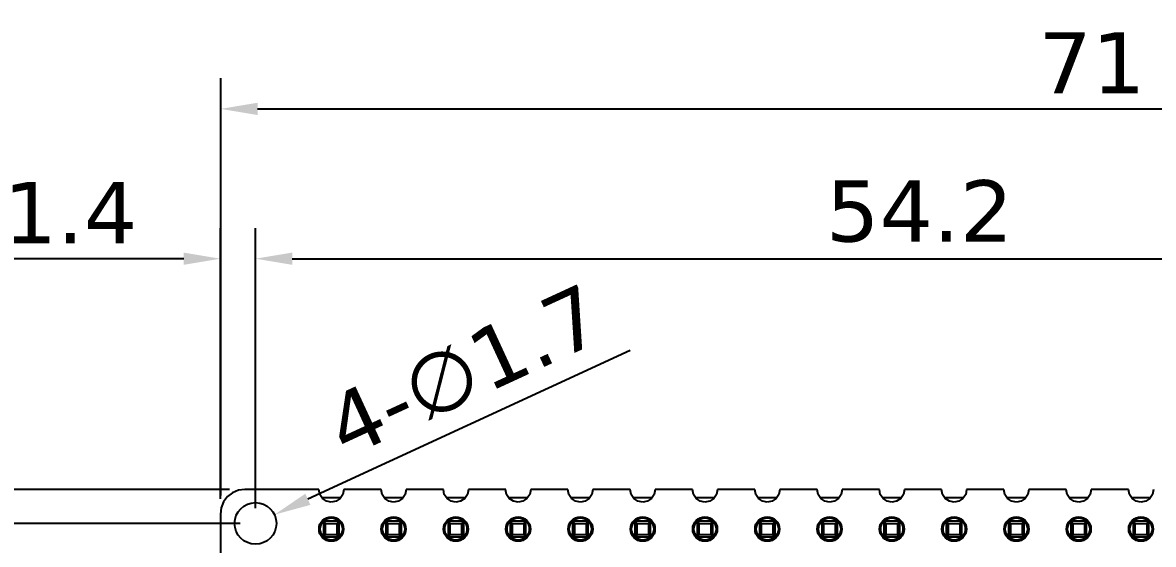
# Model space of a CAD drawing. Header units: millimetres. Extents: x 563 to 681, y 173 to 284.
# Drawn here: x 602.34 to 648.45, y 263.1 to 284.38 of the extents above; entities that cross this region are included whole.
import ezdxf

# ---------------------------------------------------------------- set-up
doc = ezdxf.new("R2010")
doc.units = ezdxf.units.MM
doc.header["$LTSCALE"] = 30.734
doc.header["$PDMODE"] = 3
doc.header["$PDSIZE"] = 0.3125
doc.layers.get('0').update_dxf_attribs({"linetype": 'CONTINUOUS'})
doc.layers.get('Defpoints').update_dxf_attribs({"linetype": 'CONTINUOUS'})
doc.layers.add('dim', color=6, linetype='CONTINUOUS', lineweight=9)
doc.styles.add('Verdana', font='verdana.ttf', dxfattribs={"height": 2.5})
doc.dimstyles.new('aaaaaaaa 3.0', dxfattribs={"dimtxt": 2.5, "dimasz": 1.5, "dimexe": 1.25, "dimexo": 0.625, "dimtad": 1, "dimdec": 1, "dimzin": 9, "dimdsep": 46, "dimtxsty": 'Verdana', "dimcen": 0, "dimazin": 0, "dimtfac": 1, "dimtofl": 0, "dimtmove": 0, "dimatfit": 3, "dimfxl": 1, "dimlwd": 25, "dimlwe": 25, "dimarcsym": 0})

# ---------------------------------------------------------------- blocks, each defined once
blk = doc.blocks.new('*D16')
at = {"layer": 'Defpoints', "color": 0}
for p in [(681.464, 280.862), (610.418, 264.464), (681.464, 264.229)]:
    blk.add_point(p, dxfattribs=at)
at = {"layer": 'dim', "color": 0, "lineweight": 25}
for p, q in [((610.418, 265.089), (610.418, 282.112)), ((681.464, 264.854), (681.464, 282.112)), ((611.918, 280.862), (679.964, 280.862))]:
    blk.add_line(p, q, dxfattribs=at)
at = {"layer": 'dim', "color": 0}
for points in [[(611.918, 281.112), (611.918, 280.612), (610.418, 280.862)], [(679.964, 280.612), (679.964, 281.112), (681.464, 280.862)]]:
    blk.add_solid(points, dxfattribs=at)
at = {"layer": 'dim', "color": 0, "insert": (645.941, 282.741), "char_height": 2.5, "attachment_point": 5, "style": 'Verdana'}
blk.add_mtext('71', dxfattribs=at)
blk = doc.blocks.new('*D17')
at = {"layer": 'Defpoints', "color": 0}
for p in [(611.405, 265.342), (595.015, 244.334), (611.405, 244.334)]:
    blk.add_point(p, dxfattribs=at)
at = {"layer": 'dim', "color": 0, "lineweight": 25}
for p, q in [((610.78, 265.342), (593.765, 265.342)), ((595.015, 263.842), (595.015, 245.834)), ((610.78, 244.334), (593.765, 244.334))]:
    blk.add_line(p, q, dxfattribs=at)
at = {"layer": 'dim', "color": 0}
for points in [[(595.265, 263.842), (594.765, 263.842), (595.015, 265.342)], [(594.765, 245.834), (595.265, 245.834), (595.015, 244.334)]]:
    blk.add_solid(points, dxfattribs=at)
at = {"layer": 'dim', "color": 0, "insert": (593.114, 254.838), "char_height": 2.5, "attachment_point": 5, "rotation": 90, "style": 'Verdana'}
blk.add_mtext('21', dxfattribs=at)
blk = doc.blocks.new('*D18')
at = {"layer": 'Defpoints', "color": 0}
for p in [(612.606, 264.31), (611.062, 263.598)]:
    blk.add_point(p, dxfattribs=at)
at = {"layer": 'dim', "color": 0, "lineweight": 25}
blk.add_line((627.119, 271.001), (613.968, 264.938), dxfattribs=at)
at = {"layer": 'dim', "color": 0}
blk.add_solid([(613.864, 265.165), (614.073, 264.711), (612.606, 264.31)], dxfattribs=at)
at = {"layer": 'dim', "color": 0, "insert": (620.345, 270.191), "char_height": 2.5, "attachment_point": 5, "rotation": 24.753, "style": 'Verdana'}
blk.add_mtext('4-∅1.7', dxfattribs=at)
blk = doc.blocks.new('*D19')
at = {"layer": 'Defpoints', "color": 0}
for p in [(665.999, 274.751), (611.834, 263.954), (665.999, 263.959)]:
    blk.add_point(p, dxfattribs=at)
at = {"layer": 'dim', "color": 0, "lineweight": 25}
for p, q in [((611.834, 264.579), (611.834, 276.001)), ((665.999, 264.584), (665.999, 276.001)), ((613.334, 274.751), (664.499, 274.751))]:
    blk.add_line(p, q, dxfattribs=at)
at = {"layer": 'dim', "color": 0}
for points in [[(613.334, 275.001), (613.334, 274.501), (611.834, 274.751)], [(664.499, 274.501), (664.499, 275.001), (665.999, 274.751)]]:
    blk.add_solid(points, dxfattribs=at)
at = {"layer": 'dim', "color": 0, "insert": (638.917, 276.678), "char_height": 2.5, "attachment_point": 5, "style": 'Verdana'}
blk.add_mtext('54.2', dxfattribs=at)
blk = doc.blocks.new('*D20')
at = {"layer": 'Defpoints', "color": 0}
for p in [(611.834, 263.954), (600.347, 245.715), (611.835, 245.715)]:
    blk.add_point(p, dxfattribs=at)
at = {"layer": 'dim', "color": 0, "lineweight": 25}
for p, q in [((611.209, 263.954), (599.097, 263.954)), ((600.347, 262.454), (600.347, 247.215)), ((611.21, 245.715), (599.097, 245.715))]:
    blk.add_line(p, q, dxfattribs=at)
at = {"layer": 'dim', "color": 0}
for points in [[(600.597, 262.454), (600.097, 262.454), (600.347, 263.954)], [(600.097, 247.215), (600.597, 247.215), (600.347, 245.715)]]:
    blk.add_solid(points, dxfattribs=at)
at = {"layer": 'dim', "color": 0, "insert": (598.415, 254.835), "char_height": 2.5, "attachment_point": 5, "rotation": 90, "style": 'Verdana'}
blk.add_mtext('18.2', dxfattribs=at)
blk = doc.blocks.new('*D22')
at = {"layer": 'Defpoints', "color": 0}
for p in [(610.405, 274.751), (610.405, 264.334), (611.834, 263.954)]:
    blk.add_point(p, dxfattribs=at)
at = {"layer": 'dim', "color": 0, "lineweight": 25}
for p, q in [((610.405, 264.959), (610.405, 276.001)), ((611.834, 264.579), (611.834, 276.001)), ((608.905, 274.751), (601.166, 274.751)), ((613.334, 274.751), (614.834, 274.751))]:
    blk.add_line(p, q, dxfattribs=at)
at = {"layer": 'dim', "color": 0}
for points in [[(608.905, 274.501), (608.905, 275.001), (610.405, 274.751)], [(613.334, 275.001), (613.334, 274.501), (611.834, 274.751)]]:
    blk.add_solid(points, dxfattribs=at)
at = {"layer": 'dim', "color": 0, "insert": (604.286, 276.63), "char_height": 2.5, "attachment_point": 5, "style": 'Verdana'}
blk.add_mtext('1.4', dxfattribs=at)

msp = doc.modelspace()

# ---------------------------------------------------------------- linework, layer by layer
at = {"linetype": 'Continuous'}
for p, q in [((610.901, 265.207), (610.692, 265.047)), ((611.144, 265.308), (610.901, 265.207)), ((611.405, 265.342), (611.144, 265.308)), ((614.417, 265.342), (611.405, 265.342)), ((614.416, 265.334), (614.417, 265.342)), ((614.454, 265.139), (614.416, 265.334)), ((615.435, 265.334), (615.396, 265.139)), ((615.434, 265.342), (615.435, 265.334)), ((616.957, 265.342), (615.434, 265.342)), ((616.956, 265.334), (616.957, 265.342)), ((616.994, 265.139), (616.956, 265.334)), ((617.975, 265.334), (617.936, 265.139)), ((617.974, 265.342), (617.975, 265.334)), ((619.497, 265.341), (617.974, 265.342)), ((619.496, 265.334), (619.497, 265.341)), ((619.534, 265.139), (619.496, 265.334)), ((620.515, 265.334), (620.476, 265.139)), ((620.514, 265.341), (620.515, 265.334)), ((622.037, 265.341), (620.514, 265.341)), ((622.036, 265.334), (622.037, 265.341)), ((622.074, 265.139), (622.036, 265.334)), ((623.057, 265.341), (623.016, 265.139)), ((624.574, 265.341), (623.057, 265.341)), ((624.614, 265.139), (624.574, 265.341)), ((625.597, 265.341), (625.556, 265.139)), ((627.114, 265.341), (625.597, 265.341)), ((627.154, 265.139), (627.114, 265.341)), ((628.137, 265.34), (628.096, 265.139)), ((629.654, 265.34), (628.137, 265.34)), ((629.694, 265.139), (629.654, 265.34)), ((630.677, 265.34), (630.636, 265.139)), ((632.194, 265.34), (630.677, 265.34)), ((632.234, 265.139), (632.194, 265.34)), ((633.216, 265.34), (633.176, 265.139)), ((634.735, 265.34), (633.216, 265.34)), ((634.774, 265.139), (634.735, 265.34)), ((635.756, 265.339), (635.716, 265.139)), ((637.275, 265.339), (635.756, 265.339)), ((637.314, 265.139), (637.275, 265.339)), ((638.296, 265.339), (638.256, 265.139)), ((639.815, 265.339), (638.296, 265.339)), ((639.854, 265.139), (639.815, 265.339)), ((640.836, 265.339), (640.796, 265.139)), ((642.355, 265.339), (640.836, 265.339)), ((642.394, 265.139), (642.355, 265.339)), ((643.376, 265.338), (643.336, 265.139)), ((644.895, 265.338), (643.376, 265.338)), ((644.934, 265.139), (644.895, 265.338)), ((645.916, 265.338), (645.876, 265.139)), ((647.435, 265.338), (645.916, 265.338)), ((647.474, 265.139), (647.435, 265.338)), ((648.456, 265.338), (648.416, 265.139)), ((610.532, 264.838), (610.431, 264.595)), ((610.692, 265.047), (610.532, 264.838)), ((614.565, 264.973), (614.454, 265.139)), ((615.286, 264.994), (614.565, 264.994)), ((614.73, 264.863), (614.565, 264.973)), ((614.925, 264.824), (614.73, 264.863)), ((615.121, 264.863), (614.925, 264.824)), ((615.286, 264.973), (615.121, 264.863)), ((615.396, 265.139), (615.286, 264.973)), ((617.105, 264.973), (616.994, 265.139)), ((617.826, 264.994), (617.105, 264.994)), ((617.27, 264.863), (617.105, 264.973)), ((617.465, 264.824), (617.27, 264.863)), ((617.661, 264.863), (617.465, 264.824)), ((617.826, 264.973), (617.661, 264.863)), ((617.936, 265.139), (617.826, 264.973)), ((619.645, 264.973), (619.534, 265.139)), ((620.366, 264.994), (619.645, 264.994)), ((619.81, 264.863), (619.645, 264.973)), ((620.005, 264.824), (619.81, 264.863)), ((620.201, 264.863), (620.005, 264.824)), ((620.366, 264.973), (620.201, 264.863)), ((620.476, 265.139), (620.366, 264.973)), ((622.185, 264.973), (622.074, 265.139)), ((622.906, 264.994), (622.185, 264.994)), ((622.35, 264.863), (622.185, 264.973)), ((622.545, 264.824), (622.35, 264.863)), ((622.741, 264.863), (622.545, 264.824)), ((622.906, 264.973), (622.741, 264.863)), ((623.016, 265.139), (622.906, 264.973)), ((624.725, 264.973), (624.614, 265.139)), ((625.446, 264.994), (624.725, 264.994)), ((624.89, 264.863), (624.725, 264.973)), ((625.085, 264.824), (624.89, 264.863)), ((625.281, 264.863), (625.085, 264.824)), ((625.446, 264.973), (625.281, 264.863)), ((625.556, 265.139), (625.446, 264.973)), ((627.265, 264.973), (627.154, 265.139)), ((627.986, 264.994), (627.265, 264.994)), ((627.43, 264.863), (627.265, 264.973)), ((627.625, 264.824), (627.43, 264.863)), ((627.821, 264.863), (627.625, 264.824)), ((627.986, 264.973), (627.821, 264.863)), ((628.096, 265.139), (627.986, 264.973)), ((629.805, 264.973), (629.694, 265.139)), ((630.526, 264.994), (629.805, 264.994)), ((629.97, 264.863), (629.805, 264.973)), ((630.165, 264.824), (629.97, 264.863)), ((630.361, 264.863), (630.165, 264.824)), ((630.526, 264.973), (630.361, 264.863)), ((630.636, 265.139), (630.526, 264.973)), ((632.345, 264.973), (632.234, 265.139)), ((633.066, 264.994), (632.345, 264.994)), ((632.51, 264.863), (632.345, 264.973)), ((632.705, 264.824), (632.51, 264.863)), ((632.901, 264.863), (632.705, 264.824)), ((633.066, 264.973), (632.901, 264.863)), ((633.176, 265.139), (633.066, 264.973)), ((634.885, 264.973), (634.774, 265.139)), ((635.606, 264.994), (634.885, 264.994)), ((635.05, 264.863), (634.885, 264.973)), ((635.245, 264.824), (635.05, 264.863)), ((635.441, 264.863), (635.245, 264.824)), ((635.606, 264.973), (635.441, 264.863)), ((635.716, 265.139), (635.606, 264.973)), ((637.425, 264.973), (637.314, 265.139)), ((638.146, 264.994), (637.425, 264.994)), ((637.59, 264.863), (637.425, 264.973)), ((637.785, 264.824), (637.59, 264.863)), ((637.981, 264.863), (637.785, 264.824)), ((638.146, 264.973), (637.981, 264.863)), ((638.256, 265.139), (638.146, 264.973)), ((639.965, 264.973), (639.854, 265.139)), ((640.686, 264.994), (639.965, 264.994)), ((640.13, 264.863), (639.965, 264.973)), ((640.325, 264.824), (640.13, 264.863)), ((640.521, 264.863), (640.325, 264.824)), ((640.686, 264.973), (640.521, 264.863)), ((640.796, 265.139), (640.686, 264.973)), ((642.505, 264.973), (642.394, 265.139)), ((643.226, 264.994), (642.505, 264.994)), ((642.67, 264.863), (642.505, 264.973)), ((642.865, 264.824), (642.67, 264.863)), ((643.061, 264.863), (642.865, 264.824)), ((643.226, 264.973), (643.061, 264.863)), ((643.336, 265.139), (643.226, 264.973)), ((645.045, 264.973), (644.934, 265.139)), ((645.766, 264.994), (645.045, 264.994)), ((645.21, 264.863), (645.045, 264.973)), ((645.405, 264.824), (645.21, 264.863)), ((645.601, 264.863), (645.405, 264.824)), ((645.766, 264.973), (645.601, 264.863)), ((645.876, 265.139), (645.766, 264.973)), ((647.585, 264.973), (647.474, 265.139)), ((648.306, 264.994), (647.585, 264.994)), ((647.75, 264.863), (647.585, 264.973)), ((647.945, 264.824), (647.75, 264.863)), ((648.141, 264.863), (647.945, 264.824)), ((648.306, 264.973), (648.141, 264.863)), ((648.416, 265.139), (648.306, 264.973)), ((610.405, 264.334), (610.403, 259.294)), ((610.431, 264.595), (610.405, 264.334)), ((614.605, 264.044), (614.605, 263.404)), ((614.694, 263.956), (614.605, 264.044)), ((615.245, 264.044), (614.605, 264.044)), ((614.694, 263.492), (614.694, 263.956)), ((614.694, 263.956), (615.157, 263.956)), ((615.245, 264.044), (615.157, 263.956)), ((615.157, 263.956), (615.157, 263.492)), ((615.245, 263.404), (615.245, 264.044)), ((617.145, 264.044), (617.145, 263.404)), ((617.234, 263.956), (617.145, 264.044)), ((617.785, 264.044), (617.145, 264.044)), ((617.234, 263.492), (617.234, 263.956)), ((617.234, 263.956), (617.697, 263.956)), ((617.785, 264.044), (617.697, 263.956)), ((617.697, 263.956), (617.697, 263.492)), ((617.785, 263.404), (617.785, 264.044)), ((619.685, 264.044), (619.685, 263.404)), ((619.774, 263.956), (619.685, 264.044)), ((620.325, 264.044), (619.685, 264.044)), ((619.774, 263.492), (619.774, 263.956)), ((619.774, 263.956), (620.237, 263.956)), ((620.325, 264.044), (620.237, 263.956)), ((620.237, 263.956), (620.237, 263.492)), ((620.325, 263.404), (620.325, 264.044)), ((622.225, 264.044), (622.225, 263.404)), ((622.314, 263.956), (622.225, 264.044)), ((622.865, 264.044), (622.225, 264.044)), ((622.314, 263.492), (622.314, 263.956)), ((622.314, 263.956), (622.777, 263.956)), ((622.865, 264.044), (622.777, 263.956)), ((622.777, 263.956), (622.777, 263.492)), ((622.865, 263.404), (622.865, 264.044)), ((624.765, 264.044), (624.765, 263.404)), ((624.854, 263.956), (624.765, 264.044)), ((625.405, 264.044), (624.765, 264.044)), ((624.854, 263.492), (624.854, 263.956)), ((624.854, 263.956), (625.317, 263.956)), ((625.405, 264.044), (625.317, 263.956)), ((625.317, 263.956), (625.317, 263.492)), ((625.405, 263.404), (625.405, 264.044)), ((627.305, 264.044), (627.305, 263.404)), ((627.394, 263.956), (627.305, 264.044)), ((627.945, 264.044), (627.305, 264.044)), ((627.394, 263.492), (627.394, 263.956)), ((627.394, 263.956), (627.857, 263.956)), ((627.945, 264.044), (627.857, 263.956)), ((627.857, 263.956), (627.857, 263.492)), ((627.945, 263.404), (627.945, 264.044)), ((629.845, 264.044), (629.845, 263.404)), ((629.934, 263.956), (629.845, 264.044)), ((630.485, 264.044), (629.845, 264.044)), ((629.934, 263.492), (629.934, 263.956)), ((629.934, 263.956), (630.397, 263.956)), ((630.485, 264.044), (630.397, 263.956)), ((630.397, 263.956), (630.397, 263.492)), ((630.485, 263.404), (630.485, 264.044)), ((632.385, 264.044), (632.385, 263.404)), ((632.474, 263.956), (632.385, 264.044)), ((633.025, 264.044), (632.385, 264.044)), ((632.474, 263.492), (632.474, 263.956)), ((632.474, 263.956), (632.937, 263.956)), ((633.025, 264.044), (632.937, 263.956)), ((632.937, 263.956), (632.937, 263.492)), ((633.025, 263.404), (633.025, 264.044)), ((634.925, 264.044), (634.925, 263.404)), ((635.014, 263.956), (634.925, 264.044)), ((635.565, 264.044), (634.925, 264.044)), ((635.014, 263.492), (635.014, 263.956)), ((635.014, 263.956), (635.477, 263.956)), ((635.565, 264.044), (635.477, 263.956)), ((635.477, 263.956), (635.477, 263.492)), ((635.565, 263.404), (635.565, 264.044)), ((637.465, 264.044), (637.465, 263.404)), ((637.554, 263.956), (637.465, 264.044)), ((638.105, 264.044), (637.465, 264.044)), ((637.554, 263.492), (637.554, 263.956)), ((637.554, 263.956), (638.017, 263.956)), ((638.105, 264.044), (638.017, 263.956)), ((638.017, 263.956), (638.017, 263.492)), ((638.105, 263.404), (638.105, 264.044)), ((640.005, 264.044), (640.005, 263.404)), ((640.094, 263.956), (640.005, 264.044)), ((640.645, 264.044), (640.005, 264.044)), ((640.094, 263.492), (640.094, 263.956)), ((640.094, 263.956), (640.557, 263.956)), ((640.645, 264.044), (640.557, 263.956)), ((640.557, 263.956), (640.557, 263.492)), ((640.645, 263.404), (640.645, 264.044)), ((642.545, 264.044), (642.545, 263.404)), ((642.634, 263.956), (642.545, 264.044)), ((643.185, 264.044), (642.545, 264.044)), ((642.634, 263.492), (642.634, 263.956)), ((642.634, 263.956), (643.097, 263.956)), ((643.185, 264.044), (643.097, 263.956)), ((643.097, 263.956), (643.097, 263.492)), ((643.185, 263.404), (643.185, 264.044)), ((645.085, 264.044), (645.085, 263.404)), ((645.174, 263.956), (645.085, 264.044)), ((645.725, 264.044), (645.085, 264.044)), ((645.174, 263.492), (645.174, 263.956)), ((645.174, 263.956), (645.637, 263.956)), ((645.725, 264.044), (645.637, 263.956)), ((645.637, 263.956), (645.637, 263.492)), ((645.725, 263.404), (645.725, 264.044)), ((647.625, 264.044), (647.625, 263.404)), ((648.265, 264.044), (647.625, 264.044)), ((647.714, 263.956), (647.625, 264.044)), ((647.714, 263.492), (647.714, 263.956)), ((647.714, 263.956), (648.177, 263.956)), ((648.265, 264.044), (648.177, 263.956)), ((648.177, 263.956), (648.177, 263.492)), ((648.265, 263.404), (648.265, 264.044)), ((614.694, 263.492), (614.605, 263.404)), ((614.605, 263.404), (615.245, 263.404)), ((615.157, 263.492), (614.694, 263.492)), ((615.245, 263.404), (615.157, 263.492)), ((617.234, 263.492), (617.145, 263.404)), ((617.145, 263.404), (617.785, 263.404)), ((617.697, 263.492), (617.234, 263.492)), ((617.785, 263.404), (617.697, 263.492)), ((619.774, 263.492), (619.685, 263.404)), ((619.685, 263.404), (620.325, 263.404)), ((620.237, 263.492), (619.774, 263.492)), ((620.325, 263.404), (620.237, 263.492)), ((622.314, 263.492), (622.225, 263.404)), ((622.225, 263.404), (622.865, 263.404)), ((622.777, 263.492), (622.314, 263.492)), ((622.865, 263.404), (622.777, 263.492)), ((624.854, 263.492), (624.765, 263.404)), ((624.765, 263.404), (625.405, 263.404)), ((625.317, 263.492), (624.854, 263.492)), ((625.405, 263.404), (625.317, 263.492)), ((627.394, 263.492), (627.305, 263.404)), ((627.305, 263.404), (627.945, 263.404)), ((627.857, 263.492), (627.394, 263.492)), ((627.945, 263.404), (627.857, 263.492)), ((629.934, 263.492), (629.845, 263.404)), ((629.845, 263.404), (630.485, 263.404)), ((630.397, 263.492), (629.934, 263.492)), ((630.485, 263.404), (630.397, 263.492)), ((632.474, 263.492), (632.385, 263.404)), ((632.385, 263.404), (633.025, 263.404)), ((632.937, 263.492), (632.474, 263.492)), ((633.025, 263.404), (632.937, 263.492)), ((635.014, 263.492), (634.925, 263.404)), ((634.925, 263.404), (635.565, 263.404)), ((635.477, 263.492), (635.014, 263.492)), ((635.565, 263.404), (635.477, 263.492)), ((637.554, 263.492), (637.465, 263.404)), ((637.465, 263.404), (638.105, 263.404)), ((638.017, 263.492), (637.554, 263.492)), ((638.105, 263.404), (638.017, 263.492)), ((640.094, 263.492), (640.005, 263.404)), ((640.005, 263.404), (640.645, 263.404)), ((640.557, 263.492), (640.094, 263.492)), ((640.645, 263.404), (640.557, 263.492)), ((642.634, 263.492), (642.545, 263.404)), ((642.545, 263.404), (643.185, 263.404)), ((643.097, 263.492), (642.634, 263.492)), ((643.185, 263.404), (643.097, 263.492)), ((645.174, 263.492), (645.085, 263.404)), ((645.085, 263.404), (645.725, 263.404)), ((645.637, 263.492), (645.174, 263.492)), ((645.725, 263.404), (645.637, 263.492)), ((647.714, 263.492), (647.625, 263.404)), ((647.625, 263.404), (648.265, 263.404)), ((648.177, 263.492), (647.714, 263.492)), ((648.265, 263.404), (648.177, 263.492))]:
    msp.add_line(p, q, dxfattribs=at)
msp.add_circle((611.834, 263.954), 0.85)
for centre, radius in [((614.925, 263.724), 0.5), ((614.925, 263.724), 0.453), ((617.465, 263.724), 0.5), ((617.465, 263.724), 0.453), ((620.005, 263.724), 0.5), ((620.005, 263.724), 0.453), ((622.545, 263.724), 0.5), ((622.545, 263.724), 0.453), ((625.085, 263.724), 0.5), ((625.085, 263.724), 0.453), ((627.625, 263.724), 0.5), ((627.625, 263.724), 0.453), ((630.165, 263.724), 0.5), ((630.165, 263.724), 0.453), ((632.705, 263.724), 0.5), ((632.705, 263.724), 0.453), ((635.245, 263.724), 0.5), ((635.245, 263.724), 0.453), ((637.785, 263.724), 0.5), ((637.785, 263.724), 0.453), ((640.325, 263.724), 0.5), ((640.325, 263.724), 0.453), ((642.865, 263.724), 0.5), ((642.865, 263.724), 0.453), ((645.405, 263.724), 0.5), ((645.405, 263.724), 0.453), ((647.945, 263.724), 0.5), ((647.945, 263.724), 0.453)]:
    msp.add_circle(centre, radius, dxfattribs=at)

# ---------------------------------------------------------------- dimensions: what is measured, and where the dimension line sits
at = {"layer": 'dim'}
dim = msp.add_linear_dim(base=(681.464, 280.862), p1=(610.418, 264.464), p2=(681.464, 264.229), dimstyle='aaaaaaaa 3.0', dxfattribs=at)
dim.commit()
dim.dimension.update_dxf_attribs({"geometry": '*D16', "text_midpoint": (645.941, 280.862), "dimtype": 160})
for base, p2, picture, middle in [((610.405, 274.751), (610.405, 264.334), '*D22', (604.286, 276.63)), ((665.999, 274.751), (665.999, 263.959), '*D19', (638.917, 276.678))]:
    dim = msp.add_linear_dim(base=base, p1=(611.834, 263.954), p2=p2, dimstyle='aaaaaaaa 3.0', dxfattribs=at)
    dim.commit()
    dim.dimension.update_dxf_attribs({"geometry": picture, "text_midpoint": middle})
dim = msp.add_diameter_dim_2p(p1=(611.062, 263.598), p2=(612.606, 264.31), text='4-<>', dimstyle='aaaaaaaa 3.0', override={"dimtxsty": 'Verdana'}, dxfattribs=at)
dim.commit()
dim.dimension.update_dxf_attribs({"geometry": '*D18', "text_midpoint": (620.738, 268.06), "dimtype": 163})
for base, p1, p2, picture, middle in [((595.015, 244.334), (611.405, 265.342), (611.405, 244.334), '*D17', (595.015, 254.838)), ((600.347, 245.715), (611.834, 263.954), (611.835, 245.715), '*D20', (600.347, 254.835))]:
    dim = msp.add_linear_dim(base=base, p1=p1, p2=p2, angle=90, dimstyle='aaaaaaaa 3.0', dxfattribs=at)
    dim.commit()
    dim.dimension.update_dxf_attribs({"geometry": picture, "text_midpoint": middle, "dimtype": 160})

doc.saveas('drawing.dxf')
